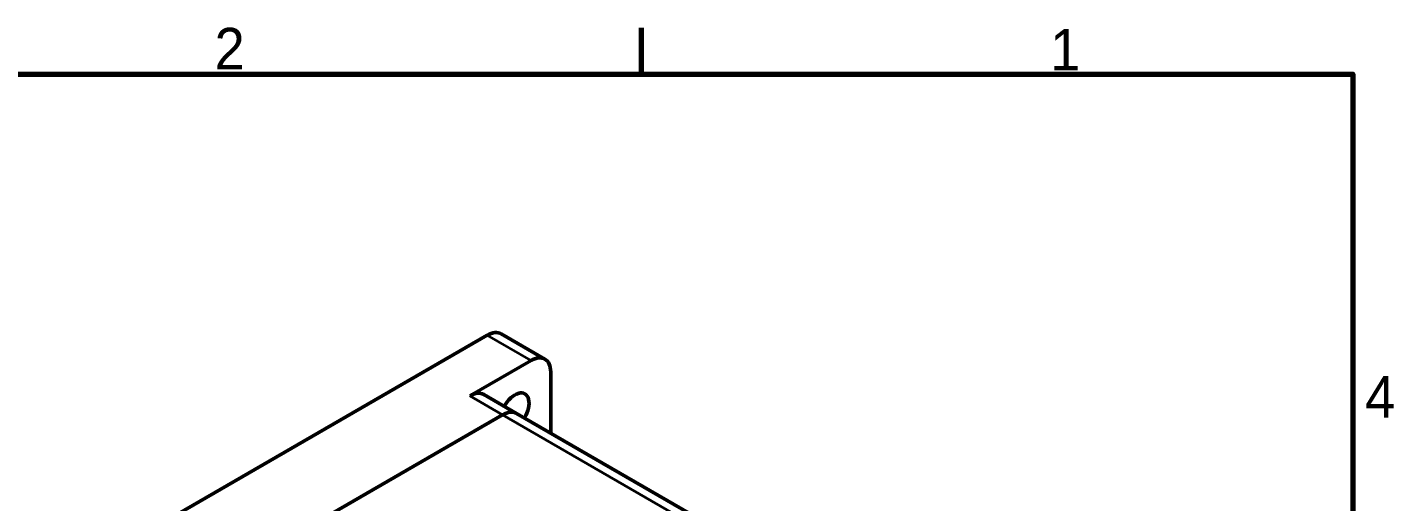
# Model space of a CAD drawing. Header units: millimetres. Extents: x 933 to 3019, y -139 to 594.
# Drawn here: x 1505 to 1725.9, y 505.9 to 582.6 of the extents above; entities that cross this region are included whole.
import ezdxf

# ---------------------------------------------------------------- set-up
doc = ezdxf.new("R2010")
doc.units = ezdxf.units.MM
doc.header["$LTSCALE"] = 2
doc.layers.get('0').update_dxf_attribs({"lineweight": 25})
for name, color, linetype, lineweight in [('경계(ISO)', 7, 'Continuous', 70), ('외형선(ISO)', 7, 'Continuous', 50), ('좁은 외형선(ISO)', 7, 'Continuous', 35)]:
    doc.layers.add(name, color=color, linetype=linetype, lineweight=lineweight)
doc.styles.get("Standard").update_dxf_attribs({"font": ''})
doc.styles.get('Standard').set_extended_font_data('Gulim')

# ---------------------------------------------------------------- blocks, each defined once
blk = doc.blocks.new('경계 Default Border')
at = {"layer": '경계(ISO)'}
blk.add_line((350, 287), (350, 290.9), dxfattribs=at)
at = {"layer": '경계(ISO)', "flags": 128}
blk.add_lwpolyline([(10, 10), (10, 287), (410, 287), (410, 10), (10, 10)], dxfattribs=at)
at = {"layer": '경계(ISO)', "char_height": 3.5, "attachment_point": 7}
for s, insert in [('2', (314.01, 287.4)), ('1', (384.47, 287.31)), ('4', (411.03, 258.04))]:
    blk.add_mtext(s, dxfattribs=dict(at, insert=insert))

msp = doc.modelspace()

# ---------------------------------------------------------------- linework, layer by layer
at = {"layer": '외형선(ISO)'}
for p, q in [((1524.9132, 501.3394), (1579.3604, 532.7745)), ((1588.6815, 528.9149), (1581.6104, 532.9974)), ((1586.4315, 528.692), (1576.532, 522.9765)), ((1589.6135, 516.9459), (1589.6135, 526.8549)), ((1584.0853, 520.1375), (1578.782, 523.1994)), ((1581.8353, 519.9147), (1547.1871, 499.9105)), ((1547.1871, 499.9105), (1581.8353, 519.9147)), ((1656.1807, 478.5132), (1584.0853, 520.1375))]:
    msp.add_line(p, q, dxfattribs=at)
for centre, major_axis, start_param, end_param in [((1579.3604, 529.1003), (2.25, 3.8971), 0, 0.78539816), ((1586.4315, 525.0178), (2.25, 3.8971), 5.49778714, 7.06858347), ((1583.8152, 520.4862), (1.625, 2.8146), 4.66101107, 7.90535954), ((1576.532, 519.3023), (2.25, 3.8971), 0, 0.78539816), ((1581.8353, 516.2404), (2.25, 3.8971), 0, 0.78539816), ((1581.8353, 516.2404), (2.25, 3.8971), 0, 0.78539816)]:
    msp.add_ellipse(centre, major_axis=major_axis, ratio=0.57735027, start_param=start_param, end_param=end_param, dxfattribs=at)
at = {"layer": '좁은 외형선(ISO)'}
for p, q in [((1586.4315, 528.692), (1579.3604, 532.7745)), ((1581.8353, 519.9147), (1576.532, 522.9765)), ((1654.8627, 477.7523), (1581.8353, 519.9147))]:
    msp.add_line(p, q, dxfattribs=at)

# ---------------------------------------------------------------- block references
at = {"color": 0, "xscale": 1.9171971, "yscale": 1.9171971, "zscale": 1.9171971}
msp.add_blockref('경계 Default Border', (933.2475, 24.7513), dxfattribs=at)

doc.saveas('drawing.dxf')
